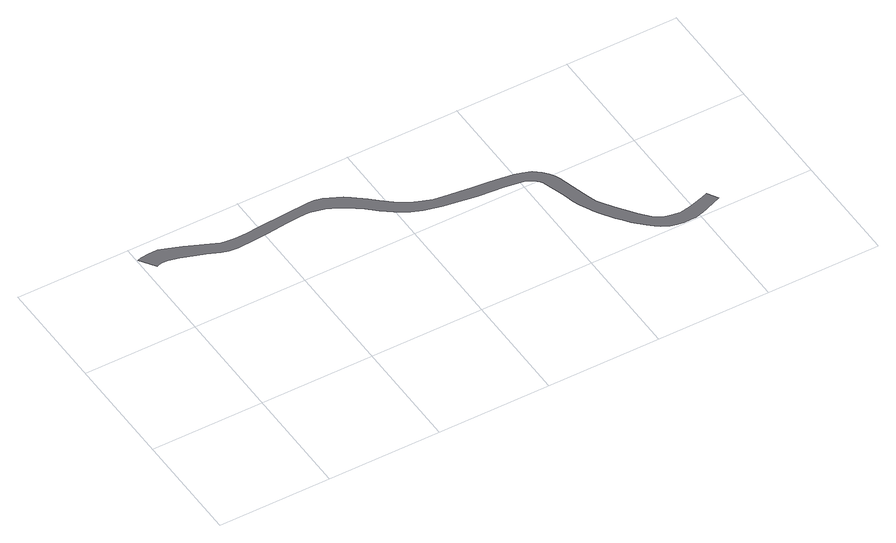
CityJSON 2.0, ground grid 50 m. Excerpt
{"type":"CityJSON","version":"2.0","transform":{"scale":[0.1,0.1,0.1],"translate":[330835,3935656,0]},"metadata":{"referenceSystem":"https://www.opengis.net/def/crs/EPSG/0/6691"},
"CityObjects":{
"road1":{"type":"Road","attributes":{"function":"3","RoadStructureAttribute.sectionType":"1"},"geometry":[{"type":"MultiSurface","lod":"1","boundaries":[[[0,1,2,3,4,5,6,7,8,9,10,11,12,13,14,15,16,17,18,19,20,21,22,23,24,25,26,27,28,29,30,31,32,33,34,35,36,37,38,39,40,41,42,43,44,45,46,47,48,49,50,51,52,53,54,55,56,57,58,59,60,61,62,63,64,65,66,67,68,69,70,71,72,73,74,75,76,77,78,79,80,81,82,83,84,85,86,87,88,89,90,91,92,93,94,95,96,97,98,99,100,101,102,103,104,105,106,107,108,109,110]]]}]}
},
"vertices":[
[2086,101,0],[2058,91,0],[2001,74,0],[1977,68,0],[1943,63,0],[1905,68,0],[1871,76,0],[1852,88,0],[1836,102,0],[1798,145,0],[1776,174,0],[1740,223,0],[1707,273,0],[1698,289,0],[1683,330,0],[1669,379,0],[1652,441,0],[1644,469,0],[1634,491,0],[1620,513,0],[1601,535,0],[1587,548,0],[1571,558,0],[1534,572,0],[1503,581,0],[1445,589,0],[1398,595,0],[1320,604,0],[1272,610,0],[1226,616,0],[1164,626,0],[1121,640,0],[1091,653,0],[1061,669,0],[1024,695,0],[979,731,0],[947,761,0],[896,802,0],[871,820,0],[822,844,0],[797,855,0],[764,862,0],[742,864,0],[504,848,0],[444,843,0],[390,842,0],[359,844,0],[332,848,0],[196,909,0],[139,930,0],[100,943,0],[59,944,0],[23,940,0],[6,934,0],[52,865,0],[65,871,0],[83,873,0],[106,872,0],[151,860,0],[215,839,0],[250,825,0],[306,803,0],[336,794,0],[375,790,0],[453,794,0],[514,799,0],[610,808,0],[666,813,0],[693,814,0],[715,814,0],[751,806,0],[776,799,0],[825,776,0],[851,762,0],[908,718,0],[951,681,0],[995,647,0],[1028,625,0],[1051,612,0],[1098,593,0],[1170,575,0],[1265,559,0],[1318,551,0],[1387,544,0],[1430,540,0],[1487,531,0],[1516,526,0],[1530,522,0],[1552,509,0],[1569,492,0],[1576,482,0],[1609,378,0],[1620,333,0],[1631,303,0],[1652,259,0],[1658,248,0],[1674,220,0],[1711,166,0],[1728,143,0],[1751,115,0],[1793,71,0],[1816,50,0],[1837,35,0],[1870,19,0],[1898,10,0],[1928,7,0],[1958,7,0],[1985,8,0],[2002,12,0],[2018,17,0],[2113,54,0]
]}
